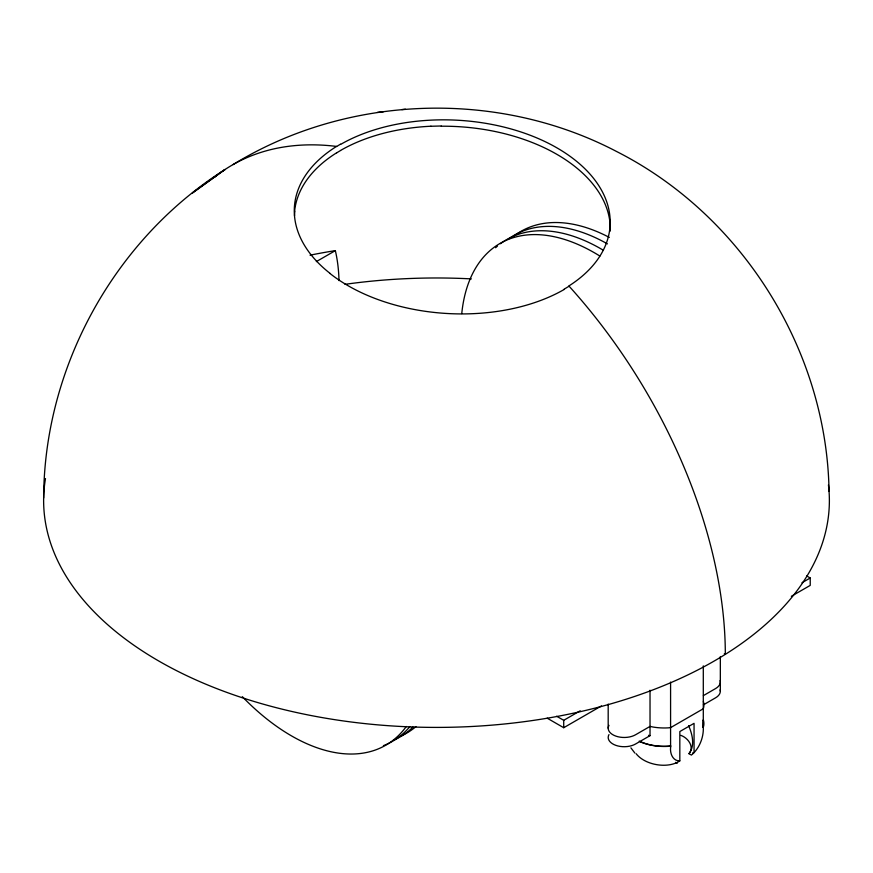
<?xml version="1.0" encoding="UTF-8"?>
<svg xmlns="http://www.w3.org/2000/svg" width="873" height="873" viewBox="0 0 873 873"><rect width="100%" height="100%" fill="white"/><g stroke="black" fill="none" stroke-linecap="round" stroke-linejoin="round"><path stroke-width="1.31" d="M650.025 690.237L650.025 735.655L635.566 744.003A16.041 9.265 0 0 1 615.847 745.356A16.041 9.265 0 0 1 608.972 734.597M670.584 682.086L670.584 746.131L667.987 746.371A39.623 22.884 0 0 1 639.974 741.668M703.3 665.881L703.3 727.242C703.758 737.227 699.48 748.499 691.405 755.08L689.004 753.694C694.755 746.731 687.902 737.74 680.765 735.339M43.65 498.025C44.087 367.151 114.363 239.42 225.07 169.482L192.344 193.031L217.453 174.895M639.222 741.101C649.021 745.695 660.163 747.004 670.868 745.968C669.395 752.111 672.286 761.245 679.827 760.863L679.827 731.552L694.057 723.335L694.057 752.646M294.583 211.233L294.659 210.6A157.871 96.641 3.2 0 1 336.683 152.775M703.016 727.405L703.169 720.029M703.3 727.242L703.714 725.747A39.623 22.884 0 0 0 703.398 720.007M692.573 753.508L693.009 752.657M679.827 760.863C668.063 769.058 645.125 765.283 636.111 753.694M689.004 753.694C695.203 745.618 692.376 734.248 688.622 725.703M336.738 152.808L340.557 150.516M564.045 289.247L569.087 286.191A392.872 235.819 58 0 1 725.321 654.357L724.306 653.812M340.557 144.143L336.738 146.435A392.872 235.819 58 0 0 214.3 177.361M316.353 261.594L335.341 250.627A194.886 112.519 -60 0 1 339.008 280.604M556.636 716.231L563.718 720.312L580.229 710.786M801.971 582.76L810.231 577.991L810.231 585.39L791.353 596.281M547.196 718.173L563.718 727.711L601.464 705.919M703.398 695.606L715.631 688.535A16.041 9.265 0 0 0 720.127 680.536M703.398 704.849L715.631 697.778A16.041 9.265 0 0 0 720.127 689.79M233.036 164.593C347.323 94.415 497.665 89.286 616.491 151.455C742.236 215.118 826.862 350.51 829.055 491.412M377.42 112.388L383.553 111.689M401.82 109.594L405.421 109.19M430.804 126.269L441.214 125.985M648.519 735.339L650.025 735.655M806.685 575.951L810.231 577.991M675.571 762.369L677.164 763.297M634.835 753.039L630.906 747.855M720.334 656.529L720.334 691.23M608.186 704.096L608.186 728.213M563.718 720.312L563.718 727.711M345.01 284.336A385.56 222.604 0 0 1 471.355 278.891M828.433 484.897A392.872 226.827 0 0 1 430.989 727.384A392.872 226.827 0 0 1 45.483 478.557M330.016 273.358A158.177 96.674 3.3 0 1 336.629 146.369M340.797 144.307A158.199 96.696 3.1 0 1 561.579 150.647A158.199 96.696 3.1 0 1 568.792 286.017M310.046 255.178A382.931 221.076 0 0 1 335.341 250.627M340.721 150.352A157.871 96.641 3.2 0 1 431 126.225M564.285 289.41A158.242 97.012 3.3 0 1 329.885 273.413M294.539 215.773A158.319 97.187 3.4 0 1 294.834 211.244M441.247 126.214A158.275 96.99 3.2 0 1 610.271 231.039M608.972 725.354A16.041 9.265 0 0 0 615.847 736.114A16.041 9.265 0 0 0 635.566 734.76L650.025 726.412L653.2 727.067A39.623 22.884 0 0 0 667.987 727.875L670.584 727.645L703.3 708.756L703.714 707.25A39.623 22.884 0 0 0 703.398 701.521M495.602 247.736A188.71 108.95 60 0 1 497.49 246.077M500.458 243.72A188.71 108.95 60 0 1 603.265 250.202M507.999 239.355A188.71 108.95 60 0 1 607.433 243.873M512.691 237.052A188.71 108.95 60 0 1 609.31 237.401M461.762 313.571A188.71 108.95 60 0 1 599.871 256.051M412.984 727.067A188.71 108.95 60 0 1 393.286 740.348M409.797 726.707A188.71 108.95 60 0 1 383.4 745.651M406.305 726.489A188.71 108.95 60 0 1 242.323 696.676M415.919 726.631A188.71 108.95 60 0 1 399.954 736.496"/></g></svg>
